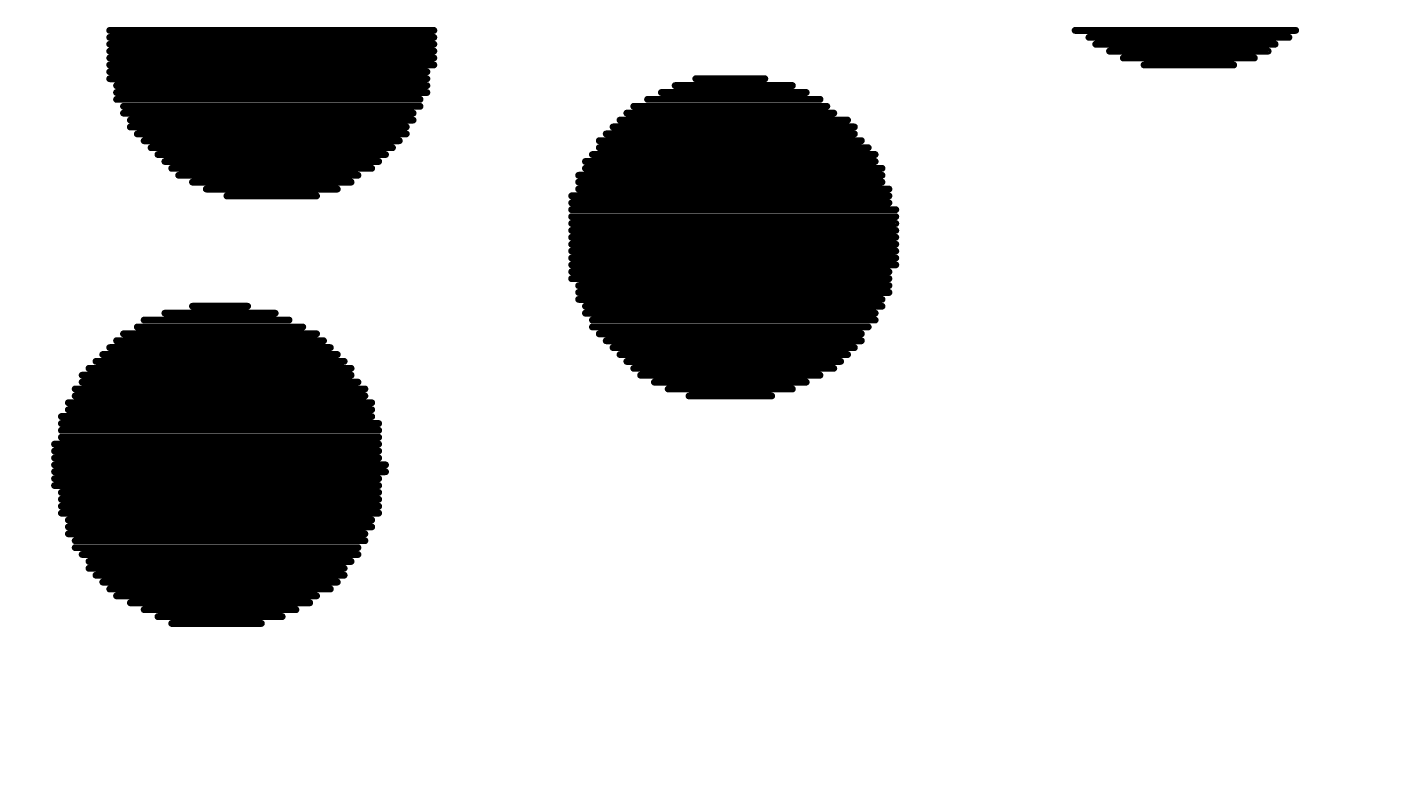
# Model space of a CAD drawing. Header units: millimetres. Extents: x -46.4 to 46.4, y -47.3 to 46.4.
# Drawn here: x -20.061 to -18.82, y -2.687 to -1.991 of the extents above; entities that cross this region are included whole.
import ezdxf

# ---------------------------------------------------------------- set-up
doc = ezdxf.new("R2010")
doc.units = ezdxf.units.MM
doc.layers.add('BottomOverlay', color=54, linetype='Continuous')
doc.layers.add('Mechanical1', color=6, linetype='Continuous')

# ---------------------------------------------------------------- blocks, each defined once
blk = doc.blocks.new('________2')
at = {"layer": 'BottomOverlay', "const_width": 0.00635}
for points in [[(4.0147, -4.9945), (4.3132, -4.9945)], [(4.0147, -5.0009), (4.3132, -5.0009)], [(4.9037, -4.9945), (5.1069, -4.9945)], [(4.9164, -5.0009), (5.1006, -5.0009)], [(4.0147, -5.0072), (4.3132, -5.0072)], [(4.0147, -5.0136), (4.3132, -5.0136)], [(4.9228, -5.0072), (5.0879, -5.0072)], [(4.9355, -5.0136), (5.0815, -5.0136)], [(4.0147, -5.0199), (4.3132, -5.0199)], [(4.0147, -5.0263), (4.3132, -5.0263)], [(4.9482, -5.0199), (5.0688, -5.0199)], [(4.9672, -5.0263), (5.0498, -5.0263)], [(4.0147, -5.0326), (4.3068, -5.0326)], [(4.0147, -5.039), (4.3068, -5.039)], [(4.5545, -5.039), (4.618, -5.039)], [(4.0211, -5.0453), (4.3068, -5.0453)], [(4.0211, -5.0517), (4.3068, -5.0517)], [(4.5227, -5.0517), (4.6561, -5.0517)], [(4.5354, -5.0453), (4.6434, -5.0453)], [(4.0211, -5.058), (4.3005, -5.058)], [(4.0274, -5.0644), (4.3005, -5.0644)], [(4.4973, -5.0644), (4.6751, -5.0644)], [(4.51, -5.058), (4.6688, -5.058)], [(4.0274, -5.0707), (4.2941, -5.0707)], [(4.0338, -5.0771), (4.2941, -5.0771)], [(4.4846, -5.0771), (4.6942, -5.0771)], [(4.491, -5.0707), (4.6815, -5.0707)], [(4.0338, -5.0834), (4.2878, -5.0834)], [(4.0401, -5.0898), (4.2878, -5.0898)], [(4.4719, -5.0898), (4.7005, -5.0898)], [(4.4783, -5.0834), (4.7005, -5.0834)], [(4.0465, -5.0961), (4.2814, -5.0961)], [(4.0528, -5.1025), (4.2751, -5.1025)], [(4.4656, -5.0961), (4.7069, -5.0961)], [(4.4656, -5.1025), (4.7132, -5.1025)], [(4.0592, -5.1088), (4.2687, -5.1088)], [(4.0655, -5.1152), (4.2624, -5.1152)], [(4.4529, -5.1152), (4.7196, -5.1152)], [(4.4592, -5.1088), (4.7196, -5.1088)], [(4.0719, -5.1215), (4.256, -5.1215)], [(4.0782, -5.1279), (4.2433, -5.1279)], [(4.4465, -5.1279), (4.7259, -5.1279)], [(4.4529, -5.1215), (4.7259, -5.1215)], [(4.0909, -5.1342), (4.237, -5.1342)], [(4.1036, -5.1406), (4.2243, -5.1406)], [(4.4465, -5.1342), (4.7259, -5.1342)], [(4.4465, -5.1406), (4.7323, -5.1406)], [(4.1227, -5.1469), (4.2052, -5.1469)], [(4.4402, -5.1469), (4.7323, -5.1469)], [(4.4402, -5.1533), (4.7323, -5.1533)], [(4.4402, -5.1596), (4.7386, -5.1596)], [(4.4402, -5.166), (4.7386, -5.166)], [(4.4402, -5.1723), (4.7386, -5.1723)], [(4.4402, -5.1787), (4.7386, -5.1787)], [(4.4402, -5.185), (4.7386, -5.185)], [(4.4402, -5.1914), (4.7386, -5.1914)], [(4.4402, -5.1977), (4.7386, -5.1977)], [(4.4402, -5.2041), (4.7386, -5.2041)], [(4.4402, -5.2104), (4.7386, -5.2104)], [(4.4402, -5.2168), (4.7323, -5.2168)], [(4.4402, -5.2231), (4.7323, -5.2231)], [(4.4465, -5.2295), (4.7323, -5.2295)], [(4.4465, -5.2358), (4.7323, -5.2358)], [(4.0909, -5.2485), (4.1417, -5.2485)], [(4.4465, -5.2422), (4.7259, -5.2422)], [(4.4529, -5.2485), (4.7259, -5.2485)], [(4.0465, -5.2612), (4.1798, -5.2612)], [(4.0655, -5.2549), (4.1671, -5.2549)], [(4.4529, -5.2549), (4.7196, -5.2549)], [(4.4592, -5.2612), (4.7196, -5.2612)], [(4.0274, -5.2739), (4.2052, -5.2739)], [(4.0401, -5.2676), (4.1925, -5.2676)], [(4.4592, -5.2676), (4.7132, -5.2676)], [(4.4656, -5.2739), (4.7069, -5.2739)], [(4.0147, -5.2866), (4.2179, -5.2866)], [(4.0211, -5.2803), (4.2116, -5.2803)], [(4.4719, -5.2803), (4.7069, -5.2803)], [(4.4783, -5.2866), (4.7005, -5.2866)], [(4.002, -5.2993), (4.2306, -5.2993)], [(4.0084, -5.293), (4.2243, -5.293)], [(4.4846, -5.293), (4.6942, -5.293)], [(4.491, -5.2993), (4.6878, -5.2993)], [(3.9893, -5.312), (4.237, -5.312)], [(3.9957, -5.3057), (4.237, -5.3057)], [(4.4973, -5.3057), (4.6815, -5.3057)], [(4.5037, -5.312), (4.6688, -5.312)], [(3.983, -5.3247), (4.2497, -5.3247)], [(3.9893, -5.3184), (4.2433, -5.3184)], [(4.5164, -5.3184), (4.6561, -5.3184)], [(4.5291, -5.3247), (4.6434, -5.3247)], [(3.9766, -5.3374), (4.256, -5.3374)], [(3.983, -5.3311), (4.2497, -5.3311)], [(4.5481, -5.3311), (4.6243, -5.3311)], [(3.9703, -5.3501), (4.256, -5.3501)], [(3.9766, -5.3438), (4.256, -5.3438)], [(3.9703, -5.3565), (4.2624, -5.3565)], [(3.9703, -5.3628), (4.2624, -5.3628)], [(3.9639, -5.3755), (4.2624, -5.3755)], [(3.9703, -5.3692), (4.2624, -5.3692)], [(3.9639, -5.3819), (4.2624, -5.3819)], [(3.9639, -5.3882), (4.2624, -5.3882)], [(3.9639, -5.3946), (4.2687, -5.3946)], [(3.9639, -5.4009), (4.2687, -5.4009)], [(3.9639, -5.4073), (4.2624, -5.4073)], [(3.9639, -5.4136), (4.2624, -5.4136)], [(3.9703, -5.42), (4.2624, -5.42)], [(3.9703, -5.4263), (4.2624, -5.4263)], [(3.9703, -5.4327), (4.2624, -5.4327)], [(3.9703, -5.439), (4.2624, -5.439)], [(3.9766, -5.4454), (4.256, -5.4454)], [(3.9766, -5.4517), (4.256, -5.4517)], [(3.9766, -5.4581), (4.2497, -5.4581)], [(3.983, -5.4644), (4.2497, -5.4644)], [(3.983, -5.4708), (4.2433, -5.4708)], [(3.9893, -5.4771), (4.2433, -5.4771)], [(3.9957, -5.4835), (4.237, -5.4835)], [(3.9957, -5.4898), (4.2306, -5.4898)], [(4.002, -5.4962), (4.2306, -5.4962)], [(4.0084, -5.5025), (4.2243, -5.5025)], [(4.0147, -5.5089), (4.2179, -5.5089)], [(4.0211, -5.5152), (4.2052, -5.5152)], [(4.0338, -5.5216), (4.1989, -5.5216)], [(4.0465, -5.5279), (4.1862, -5.5279)], [(4.0592, -5.5343), (4.1735, -5.5343)], [(4.0719, -5.5406), (4.1544, -5.5406)]]:
    blk.add_lwpolyline(points, dxfattribs=at)
at = {"layer": 'BottomOverlay', "const_width": 0.00317}
for points in [[(4.0132, -4.9945, 1), (4.0163, -4.9945, 1)], [(4.0132, -5.0009, 1), (4.0163, -5.0009, 1)], [(4.3116, -4.9945, 1), (4.3148, -4.9945, 1)], [(4.3116, -5.0009, 1), (4.3148, -5.0009, 1)], [(4.9022, -4.9945, 1), (4.9053, -4.9945, 1)], [(4.9149, -5.0009, 1), (4.918, -5.0009, 1)], [(5.099, -5.0009, 1), (5.1022, -5.0009, 1)], [(5.1054, -4.9945, 1), (5.1085, -4.9945, 1)], [(4.0132, -5.0072, 1), (4.0163, -5.0072, 1)], [(4.0132, -5.0136, 1), (4.0163, -5.0136, 1)], [(4.3116, -5.0072, 1), (4.3148, -5.0072, 1)], [(4.3116, -5.0136, 1), (4.3148, -5.0136, 1)], [(4.9212, -5.0072, 1), (4.9244, -5.0072, 1)], [(4.9339, -5.0136, 1), (4.9371, -5.0136, 1)], [(5.08, -5.0136, 1), (5.0831, -5.0136, 1)], [(5.0863, -5.0072, 1), (5.0895, -5.0072, 1)], [(4.0132, -5.0199, 1), (4.0163, -5.0199, 1)], [(4.0132, -5.0263, 1), (4.0163, -5.0263, 1)], [(4.3116, -5.0199, 1), (4.3148, -5.0199, 1)], [(4.3116, -5.0263, 1), (4.3148, -5.0263, 1)], [(4.9466, -5.0199, 1), (4.9498, -5.0199, 1)], [(4.9657, -5.0263, 1), (4.9688, -5.0263, 1)], [(5.0482, -5.0263, 1), (5.0514, -5.0263, 1)], [(5.0673, -5.0199, 1), (5.0704, -5.0199, 1)], [(4.0132, -5.0326, 1), (4.0163, -5.0326, 1)], [(4.0132, -5.039, 1), (4.0163, -5.039, 1)], [(4.3053, -5.0326, 1), (4.3084, -5.0326, 1)], [(4.3053, -5.039, 1), (4.3084, -5.039, 1)], [(4.5529, -5.039, 1), (4.5561, -5.039, 1)], [(4.6164, -5.039, 1), (4.6196, -5.039, 1)], [(4.0195, -5.0453, 1), (4.0227, -5.0453, 1)], [(4.0195, -5.0517, 1), (4.0227, -5.0517, 1)], [(4.3053, -5.0453, 1), (4.3084, -5.0453, 1)], [(4.3053, -5.0517, 1), (4.3084, -5.0517, 1)], [(4.5212, -5.0517, 1), (4.5243, -5.0517, 1)], [(4.5339, -5.0453, 1), (4.537, -5.0453, 1)], [(4.6418, -5.0453, 1), (4.645, -5.0453, 1)], [(4.6545, -5.0517, 1), (4.6577, -5.0517, 1)], [(4.0195, -5.058, 1), (4.0227, -5.058, 1)], [(4.0259, -5.0644, 1), (4.029, -5.0644, 1)], [(4.2989, -5.058, 1), (4.3021, -5.058, 1)], [(4.2989, -5.0644, 1), (4.3021, -5.0644, 1)], [(4.4958, -5.0644, 1), (4.4989, -5.0644, 1)], [(4.5085, -5.058, 1), (4.5116, -5.058, 1)], [(4.6672, -5.058, 1), (4.6704, -5.058, 1)], [(4.6736, -5.0644, 1), (4.6767, -5.0644, 1)], [(4.0259, -5.0707, 1), (4.029, -5.0707, 1)], [(4.0322, -5.0771, 1), (4.0354, -5.0771, 1)], [(4.2926, -5.0707, 1), (4.2957, -5.0707, 1)], [(4.2926, -5.0771, 1), (4.2957, -5.0771, 1)], [(4.4831, -5.0771, 1), (4.4862, -5.0771, 1)], [(4.4894, -5.0707, 1), (4.4926, -5.0707, 1)], [(4.6799, -5.0707, 1), (4.6831, -5.0707, 1)], [(4.6926, -5.0771, 1), (4.6958, -5.0771, 1)], [(4.0322, -5.0834, 1), (4.0354, -5.0834, 1)], [(4.0386, -5.0898, 1), (4.0417, -5.0898, 1)], [(4.2862, -5.0834, 1), (4.2894, -5.0834, 1)], [(4.2862, -5.0898, 1), (4.2894, -5.0898, 1)], [(4.4704, -5.0898, 1), (4.4735, -5.0898, 1)], [(4.4767, -5.0834, 1), (4.4799, -5.0834, 1)], [(4.699, -5.0834, 1), (4.7021, -5.0834, 1)], [(4.699, -5.0898, 1), (4.7021, -5.0898, 1)], [(4.0449, -5.0961, 1), (4.0481, -5.0961, 1)], [(4.0513, -5.1025, 1), (4.0544, -5.1025, 1)], [(4.2735, -5.1025, 1), (4.2767, -5.1025, 1)], [(4.2799, -5.0961, 1), (4.283, -5.0961, 1)], [(4.464, -5.0961, 1), (4.4672, -5.0961, 1)], [(4.464, -5.1025, 1), (4.4672, -5.1025, 1)], [(4.7053, -5.0961, 1), (4.7085, -5.0961, 1)], [(4.7117, -5.1025, 1), (4.7148, -5.1025, 1)], [(4.0576, -5.1088, 1), (4.0608, -5.1088, 1)], [(4.064, -5.1152, 1), (4.0671, -5.1152, 1)], [(4.2608, -5.1152, 1), (4.264, -5.1152, 1)], [(4.2672, -5.1088, 1), (4.2703, -5.1088, 1)], [(4.4513, -5.1152, 1), (4.4545, -5.1152, 1)], [(4.4577, -5.1088, 1), (4.4608, -5.1088, 1)], [(4.718, -5.1088, 1), (4.7212, -5.1088, 1)], [(4.718, -5.1152, 1), (4.7212, -5.1152, 1)], [(4.0703, -5.1215, 1), (4.0735, -5.1215, 1)], [(4.0767, -5.1279, 1), (4.0798, -5.1279, 1)], [(4.2418, -5.1279, 1), (4.2449, -5.1279, 1)], [(4.2545, -5.1215, 1), (4.2576, -5.1215, 1)], [(4.445, -5.1279, 1), (4.4481, -5.1279, 1)], [(4.4513, -5.1215, 1), (4.4545, -5.1215, 1)], [(4.7244, -5.1215, 1), (4.7275, -5.1215, 1)], [(4.7244, -5.1279, 1), (4.7275, -5.1279, 1)], [(4.0894, -5.1342, 1), (4.0925, -5.1342, 1)], [(4.1021, -5.1406, 1), (4.1052, -5.1406, 1)], [(4.2227, -5.1406, 1), (4.2259, -5.1406, 1)], [(4.2354, -5.1342, 1), (4.2386, -5.1342, 1)], [(4.445, -5.1342, 1), (4.4481, -5.1342, 1)], [(4.445, -5.1406, 1), (4.4481, -5.1406, 1)], [(4.7244, -5.1342, 1), (4.7275, -5.1342, 1)], [(4.7307, -5.1406, 1), (4.7339, -5.1406, 1)], [(4.1211, -5.1469, 1), (4.1243, -5.1469, 1)], [(4.2037, -5.1469, 1), (4.2068, -5.1469, 1)], [(4.4386, -5.1469, 1), (4.4418, -5.1469, 1)], [(4.4386, -5.1533, 1), (4.4418, -5.1533, 1)], [(4.7307, -5.1469, 1), (4.7339, -5.1469, 1)], [(4.7307, -5.1533, 1), (4.7339, -5.1533, 1)], [(4.4386, -5.1596, 1), (4.4418, -5.1596, 1)], [(4.4386, -5.166, 1), (4.4418, -5.166, 1)], [(4.7371, -5.1596, 1), (4.7402, -5.1596, 1)], [(4.7371, -5.166, 1), (4.7402, -5.166, 1)], [(4.4386, -5.1723, 1), (4.4418, -5.1723, 1)], [(4.4386, -5.1787, 1), (4.4418, -5.1787, 1)], [(4.7371, -5.1723, 1), (4.7402, -5.1723, 1)], [(4.7371, -5.1787, 1), (4.7402, -5.1787, 1)], [(4.4386, -5.185, 1), (4.4418, -5.185, 1)], [(4.4386, -5.1914, 1), (4.4418, -5.1914, 1)], [(4.7371, -5.185, 1), (4.7402, -5.185, 1)], [(4.7371, -5.1914, 1), (4.7402, -5.1914, 1)], [(4.4386, -5.1977, 1), (4.4418, -5.1977, 1)], [(4.4386, -5.2041, 1), (4.4418, -5.2041, 1)], [(4.7371, -5.1977, 1), (4.7402, -5.1977, 1)], [(4.7371, -5.2041, 1), (4.7402, -5.2041, 1)], [(4.4386, -5.2104, 1), (4.4418, -5.2104, 1)], [(4.4386, -5.2168, 1), (4.4418, -5.2168, 1)], [(4.7307, -5.2168, 1), (4.7339, -5.2168, 1)], [(4.7371, -5.2104, 1), (4.7402, -5.2104, 1)], [(4.4386, -5.2231, 1), (4.4418, -5.2231, 1)], [(4.445, -5.2295, 1), (4.4481, -5.2295, 1)], [(4.7307, -5.2231, 1), (4.7339, -5.2231, 1)], [(4.7307, -5.2295, 1), (4.7339, -5.2295, 1)], [(4.445, -5.2358, 1), (4.4481, -5.2358, 1)], [(4.7307, -5.2358, 1), (4.7339, -5.2358, 1)], [(4.0894, -5.2485, 1), (4.0925, -5.2485, 1)], [(4.1402, -5.2485, 1), (4.1433, -5.2485, 1)], [(4.445, -5.2422, 1), (4.4481, -5.2422, 1)], [(4.4513, -5.2485, 1), (4.4545, -5.2485, 1)], [(4.7244, -5.2422, 1), (4.7275, -5.2422, 1)], [(4.7244, -5.2485, 1), (4.7275, -5.2485, 1)], [(4.0449, -5.2612, 1), (4.0481, -5.2612, 1)], [(4.064, -5.2549, 1), (4.0671, -5.2549, 1)], [(4.1656, -5.2549, 1), (4.1687, -5.2549, 1)], [(4.1783, -5.2612, 1), (4.1814, -5.2612, 1)], [(4.4513, -5.2549, 1), (4.4545, -5.2549, 1)], [(4.4577, -5.2612, 1), (4.4608, -5.2612, 1)], [(4.718, -5.2549, 1), (4.7212, -5.2549, 1)], [(4.718, -5.2612, 1), (4.7212, -5.2612, 1)], [(4.0259, -5.2739, 1), (4.029, -5.2739, 1)], [(4.0386, -5.2676, 1), (4.0417, -5.2676, 1)], [(4.191, -5.2676, 1), (4.1941, -5.2676, 1)], [(4.2037, -5.2739, 1), (4.2068, -5.2739, 1)], [(4.4577, -5.2676, 1), (4.4608, -5.2676, 1)], [(4.464, -5.2739, 1), (4.4672, -5.2739, 1)], [(4.7053, -5.2739, 1), (4.7085, -5.2739, 1)], [(4.7117, -5.2676, 1), (4.7148, -5.2676, 1)], [(4.0132, -5.2866, 1), (4.0163, -5.2866, 1)], [(4.0195, -5.2803, 1), (4.0227, -5.2803, 1)], [(4.21, -5.2803, 1), (4.2132, -5.2803, 1)], [(4.2164, -5.2866, 1), (4.2195, -5.2866, 1)], [(4.4704, -5.2803, 1), (4.4735, -5.2803, 1)], [(4.4767, -5.2866, 1), (4.4799, -5.2866, 1)], [(4.699, -5.2866, 1), (4.7021, -5.2866, 1)], [(4.7053, -5.2803, 1), (4.7085, -5.2803, 1)], [(4.0005, -5.2993, 1), (4.0036, -5.2993, 1)], [(4.0068, -5.293, 1), (4.01, -5.293, 1)], [(4.2227, -5.293, 1), (4.2259, -5.293, 1)], [(4.2291, -5.2993, 1), (4.2322, -5.2993, 1)], [(4.4831, -5.293, 1), (4.4862, -5.293, 1)], [(4.4894, -5.2993, 1), (4.4926, -5.2993, 1)], [(4.6863, -5.2993, 1), (4.6894, -5.2993, 1)], [(4.6926, -5.293, 1), (4.6958, -5.293, 1)], [(3.9878, -5.312, 1), (3.9909, -5.312, 1)], [(3.9941, -5.3057, 1), (3.9973, -5.3057, 1)], [(4.2354, -5.3057, 1), (4.2386, -5.3057, 1)], [(4.2354, -5.312, 1), (4.2386, -5.312, 1)], [(4.4958, -5.3057, 1), (4.4989, -5.3057, 1)], [(4.5021, -5.312, 1), (4.5053, -5.312, 1)], [(4.6672, -5.312, 1), (4.6704, -5.312, 1)], [(4.6799, -5.3057, 1), (4.6831, -5.3057, 1)], [(3.9814, -5.3247, 1), (3.9846, -5.3247, 1)], [(3.9878, -5.3184, 1), (3.9909, -5.3184, 1)], [(4.2418, -5.3184, 1), (4.2449, -5.3184, 1)], [(4.2481, -5.3247, 1), (4.2513, -5.3247, 1)], [(4.5148, -5.3184, 1), (4.518, -5.3184, 1)], [(4.5275, -5.3247, 1), (4.5307, -5.3247, 1)], [(4.6418, -5.3247, 1), (4.645, -5.3247, 1)], [(4.6545, -5.3184, 1), (4.6577, -5.3184, 1)], [(3.9751, -5.3374, 1), (3.9782, -5.3374, 1)], [(3.9814, -5.3311, 1), (3.9846, -5.3311, 1)], [(4.2481, -5.3311, 1), (4.2513, -5.3311, 1)], [(4.2545, -5.3374, 1), (4.2576, -5.3374, 1)], [(4.5466, -5.3311, 1), (4.5497, -5.3311, 1)], [(4.6228, -5.3311, 1), (4.6259, -5.3311, 1)], [(3.9687, -5.3501, 1), (3.9719, -5.3501, 1)], [(3.9751, -5.3438, 1), (3.9782, -5.3438, 1)], [(4.2545, -5.3438, 1), (4.2576, -5.3438, 1)], [(4.2545, -5.3501, 1), (4.2576, -5.3501, 1)], [(3.9687, -5.3565, 1), (3.9719, -5.3565, 1)], [(3.9687, -5.3628, 1), (3.9719, -5.3628, 1)], [(4.2608, -5.3565, 1), (4.264, -5.3565, 1)], [(4.2608, -5.3628, 1), (4.264, -5.3628, 1)], [(3.9624, -5.3755, 1), (3.9655, -5.3755, 1)], [(3.9687, -5.3692, 1), (3.9719, -5.3692, 1)], [(4.2608, -5.3692, 1), (4.264, -5.3692, 1)], [(4.2608, -5.3755, 1), (4.264, -5.3755, 1)], [(3.9624, -5.3819, 1), (3.9655, -5.3819, 1)], [(3.9624, -5.3882, 1), (3.9655, -5.3882, 1)], [(4.2608, -5.3819, 1), (4.264, -5.3819, 1)], [(4.2608, -5.3882, 1), (4.264, -5.3882, 1)], [(3.9624, -5.3946, 1), (3.9655, -5.3946, 1)], [(3.9624, -5.4009, 1), (3.9655, -5.4009, 1)], [(4.2672, -5.3946, 1), (4.2703, -5.3946, 1)], [(4.2672, -5.4009, 1), (4.2703, -5.4009, 1)], [(3.9624, -5.4073, 1), (3.9655, -5.4073, 1)], [(3.9624, -5.4136, 1), (3.9655, -5.4136, 1)], [(4.2608, -5.4073, 1), (4.264, -5.4073, 1)], [(4.2608, -5.4136, 1), (4.264, -5.4136, 1)], [(3.9687, -5.42, 1), (3.9719, -5.42, 1)], [(3.9687, -5.4263, 1), (3.9719, -5.4263, 1)], [(4.2608, -5.42, 1), (4.264, -5.42, 1)], [(4.2608, -5.4263, 1), (4.264, -5.4263, 1)], [(3.9687, -5.4327, 1), (3.9719, -5.4327, 1)], [(3.9687, -5.439, 1), (3.9719, -5.439, 1)], [(4.2608, -5.4327, 1), (4.264, -5.4327, 1)], [(4.2608, -5.439, 1), (4.264, -5.439, 1)], [(3.9751, -5.4454, 1), (3.9782, -5.4454, 1)], [(3.9751, -5.4517, 1), (3.9782, -5.4517, 1)], [(4.2545, -5.4454, 1), (4.2576, -5.4454, 1)], [(4.2545, -5.4517, 1), (4.2576, -5.4517, 1)], [(3.9751, -5.4581, 1), (3.9782, -5.4581, 1)], [(3.9814, -5.4644, 1), (3.9846, -5.4644, 1)], [(4.2481, -5.4581, 1), (4.2513, -5.4581, 1)], [(4.2481, -5.4644, 1), (4.2513, -5.4644, 1)], [(3.9814, -5.4708, 1), (3.9846, -5.4708, 1)], [(3.9878, -5.4771, 1), (3.9909, -5.4771, 1)], [(4.2418, -5.4708, 1), (4.2449, -5.4708, 1)], [(4.2418, -5.4771, 1), (4.2449, -5.4771, 1)], [(3.9941, -5.4835, 1), (3.9973, -5.4835, 1)], [(3.9941, -5.4898, 1), (3.9973, -5.4898, 1)], [(4.2291, -5.4898, 1), (4.2322, -5.4898, 1)], [(4.2354, -5.4835, 1), (4.2386, -5.4835, 1)], [(4.0005, -5.4962, 1), (4.0036, -5.4962, 1)], [(4.0068, -5.5025, 1), (4.01, -5.5025, 1)], [(4.2227, -5.5025, 1), (4.2259, -5.5025, 1)], [(4.2291, -5.4962, 1), (4.2322, -5.4962, 1)], [(4.0132, -5.5089, 1), (4.0163, -5.5089, 1)], [(4.2164, -5.5089, 1), (4.2195, -5.5089, 1)], [(4.0195, -5.5152, 1), (4.0227, -5.5152, 1)], [(4.0322, -5.5216, 1), (4.0354, -5.5216, 1)], [(4.1973, -5.5216, 1), (4.2005, -5.5216, 1)], [(4.2037, -5.5152, 1), (4.2068, -5.5152, 1)], [(4.0449, -5.5279, 1), (4.0481, -5.5279, 1)], [(4.0576, -5.5343, 1), (4.0608, -5.5343, 1)], [(4.1719, -5.5343, 1), (4.1751, -5.5343, 1)], [(4.1846, -5.5279, 1), (4.1878, -5.5279, 1)], [(4.0703, -5.5406, 1), (4.0735, -5.5406, 1)], [(4.1529, -5.5406, 1), (4.156, -5.5406, 1)]]:
    blk.add_lwpolyline(points, format="xyb", close=True, dxfattribs=at)

msp = doc.modelspace()

# ---------------------------------------------------------------- linework, layer by layer
at = {"layer": 'BottomOverlay', "const_width": 0.508}
msp.add_lwpolyline([(-12.3943, -8.4487, -0.221527), (-28.929, -0.9392)], format="xyb", dxfattribs=at)
at = {"layer": 'Mechanical1', "const_width": 0.254}
msp.add_lwpolyline([(0, -46.2567, -0.414214), (-46.2567, 0)], format="xyb", dxfattribs=at)

# ---------------------------------------------------------------- block references
at = {"rotation": 360}
msp.add_blockref('________2', (-24, 3), dxfattribs=at)

doc.saveas('drawing.dxf')
